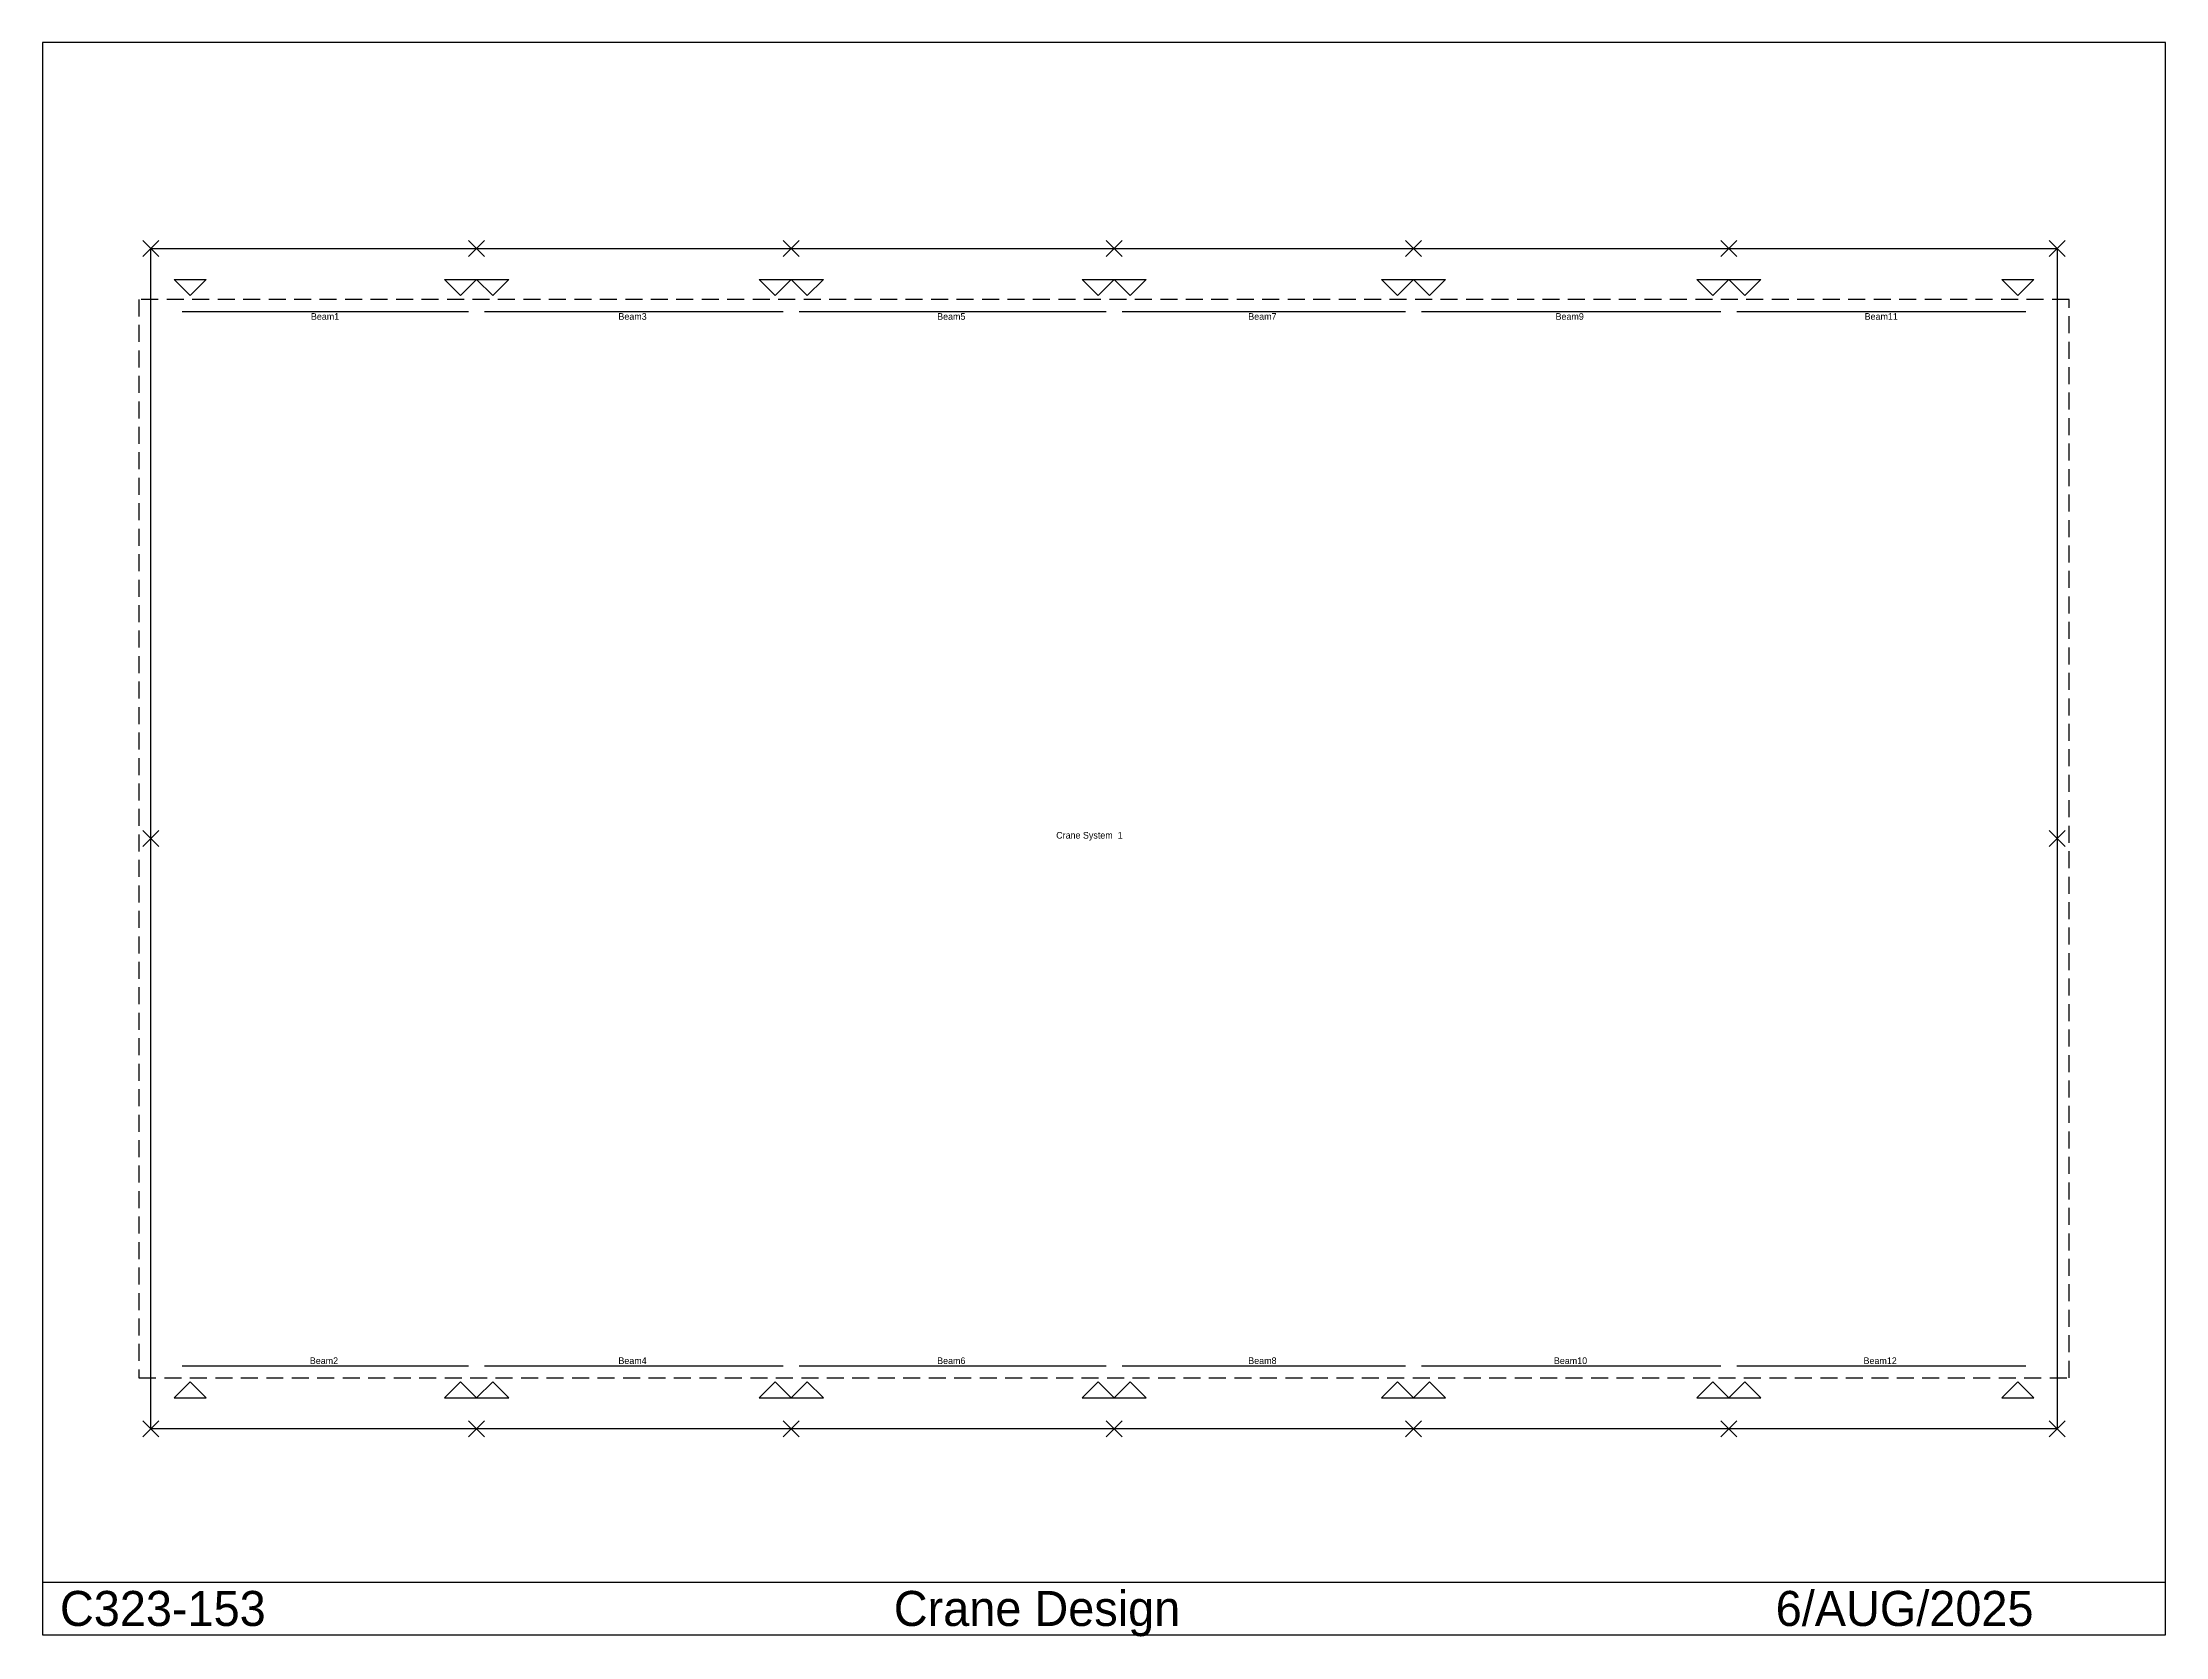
# Model space of a CAD drawing. Extents: x -2066 to 38351, y -3956 to 26391.
import ezdxf

# ---------------------------------------------------------------- set-up
doc = ezdxf.new("R2010")
doc.units = 0
doc.linetypes.add('CONTIN', pattern=[0])
doc.linetypes.add('DASHED', pattern=[484.99, 323.33, -161.66])
doc.layers.get('0').update_dxf_attribs({"linetype": 'CONTIN'})
for name, color, linetype in [('1', 7, 'CONTIN'), ('16', 7, 'CONTIN'), ('17', 7, 'CONTIN'), ('21', 7, 'CONTIN'), ('3', 7, 'CONTIN'), ('7', 5, 'CONTIN'), ('8', 5, 'DASHED')]:
    doc.layers.add(name, color=color, linetype=linetype)

msp = doc.modelspace()

# ---------------------------------------------------------------- linework, layer by layer
for p, q in [((38350.711, 26391.158), (-2065.711, 26391.158)), ((-2065.711, 26391.158), (-2065.711, -3921.158)), ((38350.711, -3921.158), (38350.711, 26391.158)), ((-2065.711, -2920.852), (38350.711, -2920.852)), ((-2065.711, -3921.158), (38350.711, -3921.158))]:
    msp.add_line(p, q)
at = {"layer": '1'}
for p, q in [((592.4, 21270), (6047.6, 21270)), ((6352.4, 21270), (12037.6, 21270)), ((12342.4, 21270), (18182.6, 21270)), ((18487.4, 21270), (23882.602, 21270)), ((24187.4, 21270), (29882.6, 21270)), ((30187.4, 21270), (35692.598, 21270)), ((592.4, 1200.001), (6047.6, 1200.001)), ((6352.4, 1200.001), (12037.6, 1200.001)), ((12342.4, 1200.001), (18182.6, 1200.001)), ((18487.4, 1200.001), (23882.602, 1200.001)), ((24187.4, 1200.001), (29882.6, 1200.001)), ((30187.4, 1200.001), (35692.598, 1200.001))]:
    msp.add_line(p, q, dxfattribs=at)
at = {"layer": '17'}
for p, q in [((-152.4, 22622.4), (152.4, 22317.6)), ((152.4, 22622.4), (-152.4, 22317.6)), ((6047.603, 22622.4), (6352.403, 22317.6)), ((6352.403, 22622.4), (6047.603, 22317.6)), ((12037.602, 22622.4), (12342.401, 22317.6)), ((12342.401, 22622.4), (12037.602, 22317.6)), ((18182.602, 22622.4), (18487.402, 22317.6)), ((18487.402, 22622.4), (18182.602, 22317.6)), ((23882.602, 22622.4), (24187.4, 22317.6)), ((24187.4, 22622.4), (23882.602, 22317.6)), ((29882.6, 22622.4), (30187.4, 22317.6)), ((30187.4, 22622.4), (29882.6, 22317.6)), ((36132.602, 22622.4), (36437.398, 22317.6)), ((36437.398, 22622.4), (36132.602, 22317.6)), ((-152.4, 11387.4), (152.4, 11082.601)), ((152.4, 11387.4), (-152.4, 11082.601)), ((36132.602, 11387.4), (36437.398, 11082.601)), ((36437.398, 11387.4), (36132.602, 11082.601)), ((-152.4, 152.4), (152.4, -152.4)), ((152.4, 152.4), (-152.4, -152.4)), ((6047.6, 152.4), (6352.4, -152.4)), ((6352.4, 152.4), (6047.6, -152.4)), ((12037.6, 152.4), (12342.4, -152.4)), ((12342.4, 152.4), (12037.6, -152.4)), ((18182.6, 152.4), (18487.4, -152.4)), ((18487.4, 152.4), (18182.6, -152.4)), ((23882.602, 152.4), (24187.4, -152.4)), ((24187.4, 152.4), (23882.602, -152.4)), ((29882.6, 152.4), (30187.4, -152.4)), ((30187.4, 152.4), (29882.6, -152.4)), ((36132.602, 152.4), (36437.398, -152.4)), ((36437.398, 152.4), (36132.602, -152.4))]:
    msp.add_line(p, q, dxfattribs=at)
at = {"layer": '3'}
for p, q in [((744.8, 21574.801), (440, 21879.602)), ((440, 21879.602), (1049.6, 21879.602)), ((1049.6, 21879.602), (744.8, 21574.801)), ((5895.2, 21574.801), (5590.4, 21879.602)), ((5590.4, 21879.602), (6200, 21879.602)), ((6200, 21879.602), (5895.2, 21574.801)), ((6504.8, 21574.801), (6200, 21879.602)), ((6200, 21879.602), (6809.6, 21879.602)), ((6809.6, 21879.602), (6504.8, 21574.801)), ((11885.2, 21574.801), (11580.4, 21879.602)), ((11580.4, 21879.602), (12190, 21879.602)), ((12190, 21879.602), (11885.2, 21574.801)), ((12494.8, 21574.801), (12190, 21879.602)), ((12190, 21879.602), (12799.6, 21879.602)), ((12799.6, 21879.602), (12494.8, 21574.801)), ((18030.199, 21574.801), (17725.4, 21879.602)), ((17725.4, 21879.602), (18335, 21879.602)), ((18335, 21879.602), (18030.199, 21574.801)), ((18639.801, 21574.801), (18335, 21879.602)), ((18335, 21879.602), (18944.6, 21879.602)), ((18944.6, 21879.602), (18639.801, 21574.801)), ((23730.201, 21574.801), (23425.4, 21879.602)), ((23425.4, 21879.602), (24035, 21879.602)), ((24035, 21879.602), (23730.201, 21574.801)), ((24339.801, 21574.801), (24035, 21879.602)), ((24035, 21879.602), (24644.602, 21879.602)), ((24644.602, 21879.602), (24339.801, 21574.801)), ((29730.201, 21574.801), (29425.4, 21879.602)), ((29425.4, 21879.602), (30035, 21879.602)), ((30035, 21879.602), (29730.201, 21574.801)), ((30339.801, 21574.801), (30035, 21879.602)), ((30035, 21879.602), (30644.6, 21879.602)), ((30644.6, 21879.602), (30339.801, 21574.801)), ((35540.199, 21574.801), (35235.398, 21879.602)), ((35235.398, 21879.602), (35845, 21879.602)), ((35845, 21879.602), (35540.199, 21574.801)), ((744.8, 895.201), (440, 590.401)), ((1049.6, 590.401), (744.8, 895.201)), ((5895.2, 895.201), (5590.4, 590.401)), ((6200, 590.401), (5895.2, 895.201)), ((6504.8, 895.201), (6200, 590.401)), ((6809.6, 590.401), (6504.8, 895.201)), ((11885.2, 895.201), (11580.4, 590.401)), ((12190, 590.401), (11885.2, 895.201)), ((12494.8, 895.201), (12190, 590.401)), ((12799.6, 590.401), (12494.8, 895.201)), ((18030.199, 895.201), (17725.4, 590.401)), ((18335, 590.401), (18030.199, 895.201)), ((18639.801, 895.201), (18335, 590.401)), ((18944.6, 590.401), (18639.801, 895.201)), ((23730.201, 895.201), (23425.4, 590.401)), ((24035, 590.401), (23730.201, 895.201)), ((24339.801, 895.201), (24035, 590.401)), ((24644.602, 590.401), (24339.801, 895.201)), ((29730.201, 895.201), (29425.4, 590.401)), ((30035, 590.401), (29730.201, 895.201)), ((30339.801, 895.201), (30035, 590.401)), ((30644.6, 590.401), (30339.801, 895.201)), ((35540.199, 895.201), (35235.398, 590.401)), ((35845, 590.401), (35540.199, 895.201)), ((440, 590.401), (1049.6, 590.401)), ((5590.4, 590.401), (6200, 590.401)), ((6200, 590.401), (6809.6, 590.401)), ((11580.4, 590.401), (12190, 590.401)), ((12190, 590.401), (12799.6, 590.401)), ((17725.4, 590.401), (18335, 590.401)), ((18335, 590.401), (18944.6, 590.401)), ((23425.4, 590.401), (24035, 590.401)), ((24035, 590.401), (24644.602, 590.401)), ((29425.4, 590.401), (30035, 590.401)), ((30035, 590.401), (30644.6, 590.401)), ((35235.398, 590.401), (35845, 590.401))]:
    msp.add_line(p, q, dxfattribs=at)
at = {"layer": '7'}
for p, q in [((0, 0), (0, 22470)), ((0, 22470), (36285, 22470)), ((36285, 22470), (36285, 0)), ((36285, 0), (0, 0))]:
    msp.add_line(p, q, dxfattribs=at)
at = {"layer": '8'}
for p, q in [((-228.6, 21498.602), (-228.6, 971.401)), ((36513.602, 21498.602), (-228.6, 21498.602)), ((36513.602, 971.401), (36513.602, 21498.602)), ((-228.6, 971.401), (36513.602, 971.401))]:
    msp.add_line(p, q, dxfattribs=at)

# ---------------------------------------------------------------- texts
for s, p in [('C323-153', (-1732.276, -3754.44)), ('Crane Design', (14141.276, -3754.44)), (' 6/AUG/2025', (30681.695, -3754.44))]:
    msp.add_text(s, height=666.871).set_placement(p)
at = {"layer": '16'}
for s, p in [('Beam1', (3044.854, 21111.25)), ('Beam3', (8898.646, 21111.25)), ('Beam5', (14966.146, 21111.25)), ('Beam7', (20888.646, 21111.25)), ('Beam9', (26738.646, 21111.25)), ('Beam11', (32622.561, 21111.25)), ('Beam2', (3023.646, 1231.751)), ('Beam4', (8898.646, 1231.751)), ('Beam6', (14966.146, 1231.751)), ('Beam8', (20888.646, 1231.751)), ('Beam10', (26706.959, 1231.751)), ('Beam12', (32601.352, 1231.751))]:
    msp.add_text(s, height=127, dxfattribs=at).set_placement(p)
at = {"layer": '21'}
msp.add_text('Crane System  1', height=127, dxfattribs=at).set_placement((17232.354, 11235.001))

doc.saveas('drawing.dxf')
